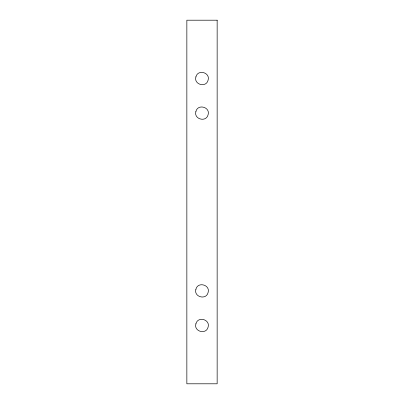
<?xml version="1.0" encoding="UTF-8"?>
<svg xmlns="http://www.w3.org/2000/svg" width="404" height="404" viewBox="0 0 404 404"><rect width="100%" height="100%" fill="white"/><g stroke="black" fill="none" stroke-linecap="round" stroke-linejoin="round"><path stroke-width="0.61" d="M195.905 76.891C193.506 84.648 206.298 88.072 208.095 80.164C210.494 72.407 197.702 68.983 195.905 76.891M195.905 111.484C193.506 119.241 206.298 122.665 208.095 114.756C210.494 106.999 197.702 103.575 195.905 111.484M195.905 289.244C193.506 297.001 206.298 300.424 208.095 292.516C210.494 284.759 197.702 281.336 195.905 289.244M195.905 323.836C193.506 331.593 206.298 335.017 208.095 327.109C210.494 319.352 197.702 315.928 195.905 323.836M217.15 20.2L186.85 20.2L186.85 383.8L217.15 383.8L217.15 20.2"/></g></svg>
